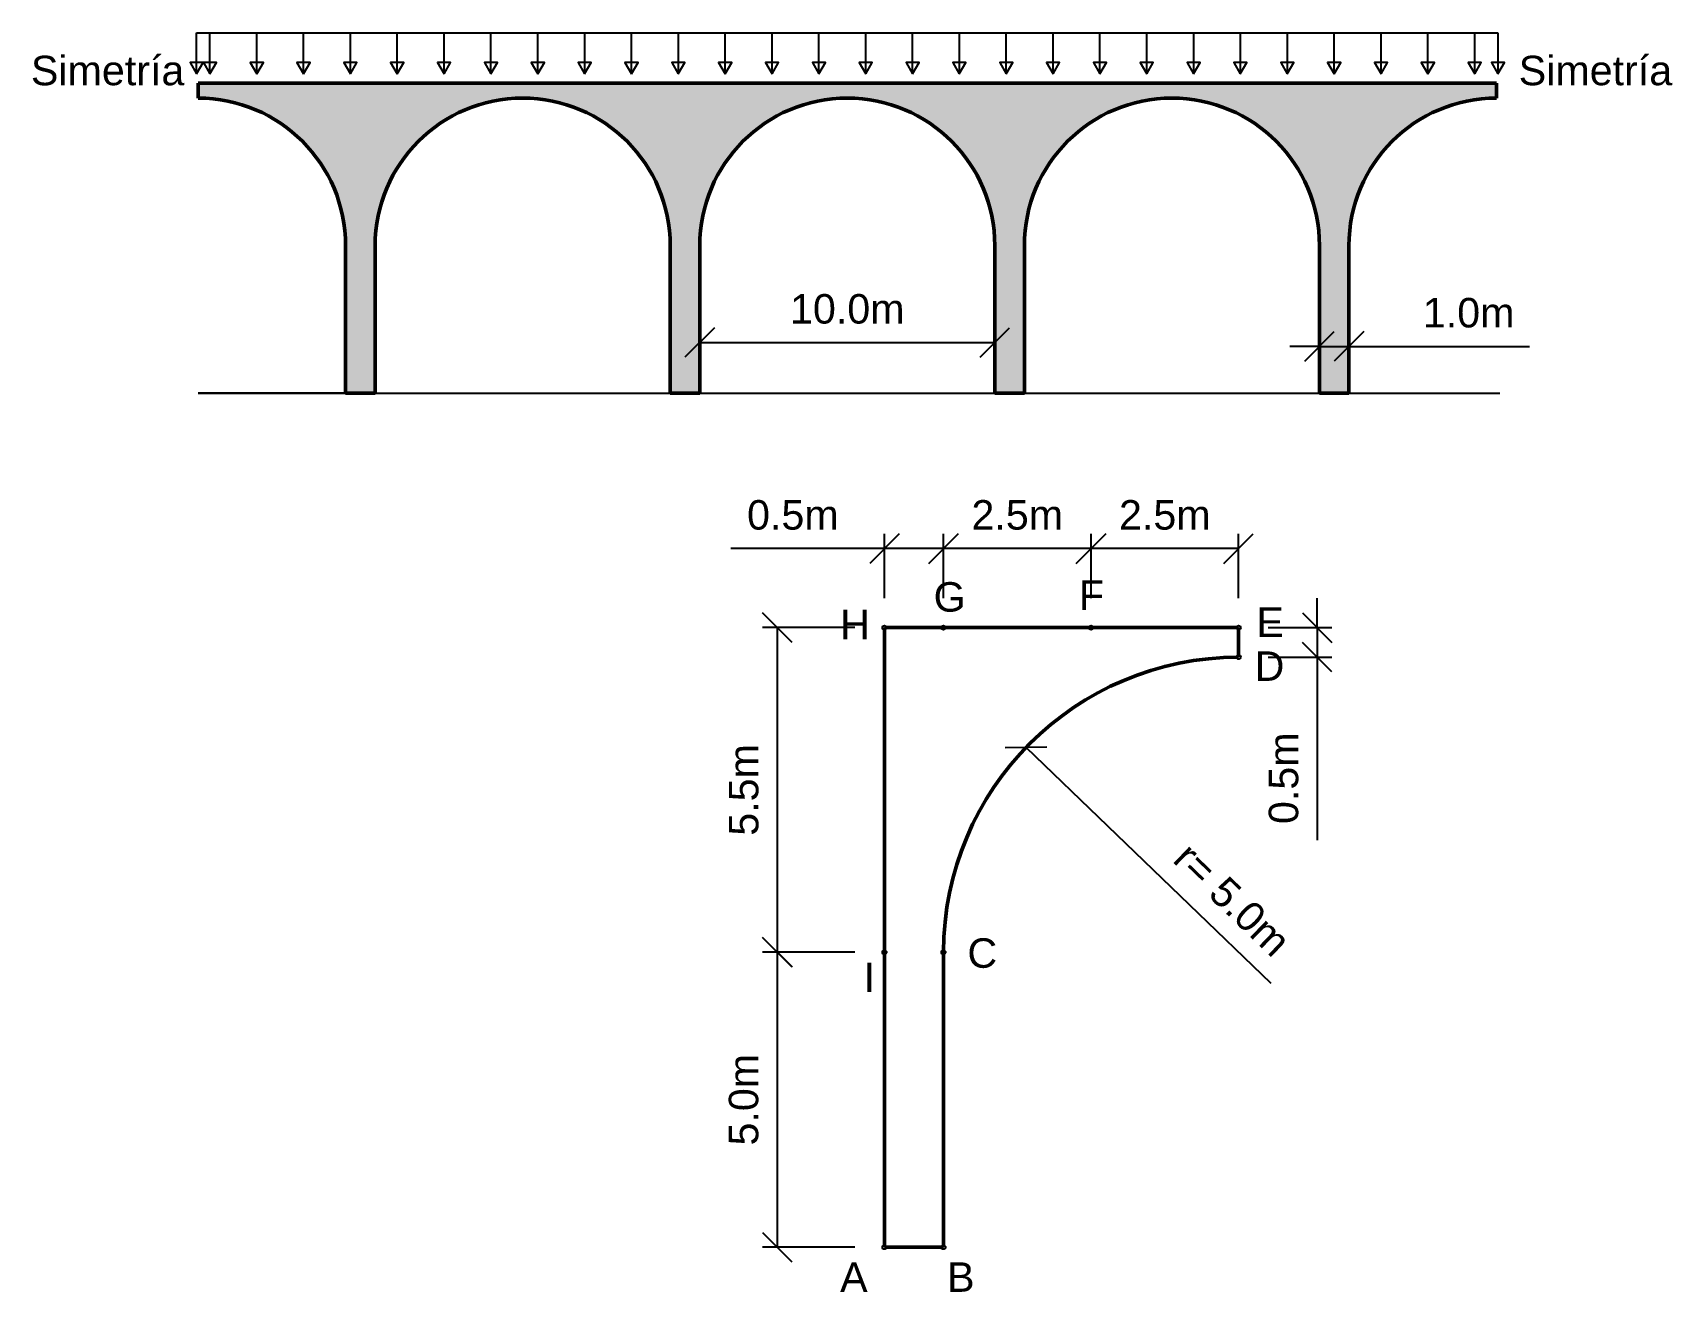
# Model space of a CAD drawing. Header units: millimetres. Extents: x -44.1 to 11.5, y -30.9 to 12.2.
import ezdxf

# ---------------------------------------------------------------- set-up
doc = ezdxf.new("R2010")
doc.units = ezdxf.units.MM
doc.styles.get("Standard").update_dxf_attribs({"font": 'arial.ttf'})
doc.dimstyles.new('ISO-25', dxfattribs={"dimtxt": 2.5, "dimasz": 2.5, "dimexe": 1.25, "dimexo": 0.625, "dimtad": 1, "dimtxsty": 'Standard', "dimcen": 2.5, "dimadec": 0, "dimazin": 0, "dimtfac": 1, "dimtmove": 0, "dimatfit": 3, "dimfxl": 1, "dimarcsym": 0})
pattern_1 = [(0, (2.5148, 1.8613), (0, 3.175), [])]

# ---------------------------------------------------------------- blocks, each defined once
blk = doc.blocks.new('_Oblique')
at = {"color": 0, "linetype": 'ByBlock', "lineweight": -2}
blk.add_line((-0.5, -0.5), (0.5, 0.5), dxfattribs=at)
blk = doc.blocks.new('*D14')
at = {"color": 0, "lineweight": -2, "transparency": 16777216}
for p, q in [((-8.24, -6.95), (-8.24, -4.77)), ((-3.24, -6.95), (-3.24, -4.77)), ((-3.24, -5.27), (-8.24, -5.27))]:
    blk.add_line(p, q, dxfattribs=at)
at = {"layer": 'Defpoints', "color": 0, "transparency": 16777216}
for p in [(-8.24, -5.27), (-8.24, -7.95), (-3.24, -7.95)]:
    blk.add_point(p, dxfattribs=at)
at = {"color": 0, "lineweight": -2, "transparency": 16777216, "rotation": 180}
blk.add_blockref('_Oblique', (-8.24, -5.27), dxfattribs=at)
at = {"color": 0, "lineweight": -2, "transparency": 16777216}
blk.add_blockref('_Oblique', (-3.24, -5.27), dxfattribs=at)
at = {"color": 0, "transparency": 16777216, "insert": (-5.74, -4.134), "char_height": 0.5, "width": 0.33151, "attachment_point": 5}
blk.add_mtext('{\\H2x;2.5m}', dxfattribs=at)
blk = doc.blocks.new('*D30')
at = {"color": 0, "lineweight": -2, "transparency": 16777216}
for p, q in [((-13.24, -6.95), (-13.24, -4.77)), ((-8.24, -6.95), (-8.24, -4.77)), ((-8.24, -5.27), (-13.24, -5.27))]:
    blk.add_line(p, q, dxfattribs=at)
at = {"layer": 'Defpoints', "color": 0, "transparency": 16777216}
for p in [(-13.24, -5.27), (-13.24, -7.95), (-8.24, -7.95)]:
    blk.add_point(p, dxfattribs=at)
at = {"color": 0, "lineweight": -2, "transparency": 16777216, "rotation": 180}
blk.add_blockref('_Oblique', (-13.24, -5.27), dxfattribs=at)
at = {"color": 0, "lineweight": -2, "transparency": 16777216}
blk.add_blockref('_Oblique', (-8.24, -5.27), dxfattribs=at)
at = {"color": 0, "transparency": 16777216, "insert": (-10.74, -4.134), "char_height": 0.5, "attachment_point": 5}
blk.add_mtext('{\\H2x;2.5m}', dxfattribs=at)
blk = doc.blocks.new('*D32')
at = {"color": 0, "lineweight": -2, "ltscale": 2, "transparency": 16777216}
for p, q in [((-15.24, -6.95), (-15.24, -4.77)), ((-13.24, -6.95), (-13.24, -4.77)), ((-15.24, -5.27), (-20.448, -5.27)), ((-13.24, -5.27), (-15.24, -5.27))]:
    blk.add_line(p, q, dxfattribs=at)
at = {"layer": 'Defpoints', "color": 0, "ltscale": 2, "transparency": 16777216}
for p in [(-15.24, -5.27), (-15.24, -7.95), (-13.24, -7.95)]:
    blk.add_point(p, dxfattribs=at)
at = {"color": 0, "lineweight": -2, "ltscale": 2, "transparency": 16777216, "rotation": 180}
blk.add_blockref('_Oblique', (-15.24, -5.27), dxfattribs=at)
at = {"color": 0, "lineweight": -2, "ltscale": 2, "transparency": 16777216}
blk.add_blockref('_Oblique', (-13.24, -5.27), dxfattribs=at)
at = {"color": 0, "ltscale": 2, "transparency": 16777216, "insert": (-18.344, -4.134), "char_height": 0.5, "width": 0.33117, "attachment_point": 5}
blk.add_mtext('{\\H2x;0.5m}', dxfattribs=at)
blk = doc.blocks.new('*D39')
at = {"color": 0, "lineweight": -2, "transparency": 16777216}
for p, q in [((-16.24, -7.95), (-19.372, -7.95)), ((-18.872, -7.95), (-18.872, -18.95)), ((-16.24, -18.95), (-19.372, -18.95))]:
    blk.add_line(p, q, dxfattribs=at)
at = {"layer": 'Defpoints', "color": 0, "transparency": 16777216}
for p in [(-15.24, -7.95), (-18.872, -18.95), (-15.24, -18.95)]:
    blk.add_point(p, dxfattribs=at)
at = {"color": 0, "lineweight": -2, "transparency": 16777216}
for p, rotation in [((-18.872, -7.95), 90), ((-18.872, -18.95), 270)]:
    blk.add_blockref('_Oblique', p, dxfattribs=dict(at, rotation=rotation))
at = {"color": 0, "transparency": 16777216, "insert": (-20.005, -13.45), "char_height": 0.5, "attachment_point": 5, "rotation": 90}
blk.add_mtext('{\\H2x;5.5m}', dxfattribs=at)
blk = doc.blocks.new('*D41')
at = {"color": 0, "lineweight": -2, "transparency": 16777216}
for p, q in [((-16.24, -18.95), (-19.374, -18.95)), ((-18.874, -18.95), (-18.874, -28.95)), ((-16.24, -28.95), (-19.374, -28.95))]:
    blk.add_line(p, q, dxfattribs=at)
at = {"layer": 'Defpoints', "color": 0, "transparency": 16777216}
for p in [(-15.24, -18.95), (-18.874, -28.95), (-15.24, -28.95)]:
    blk.add_point(p, dxfattribs=at)
at = {"color": 0, "lineweight": -2, "transparency": 16777216}
for p, rotation in [((-18.874, -18.95), 90), ((-18.874, -28.95), 270)]:
    blk.add_blockref('_Oblique', p, dxfattribs=dict(at, rotation=rotation))
at = {"color": 0, "transparency": 16777216, "insert": (-20.009, -23.95), "char_height": 0.5, "attachment_point": 5, "rotation": 90}
blk.add_mtext('{\\H2x;5.0m}', dxfattribs=at)
blk = doc.blocks.new('*D46')
at = {"color": 0, "lineweight": -2, "transparency": 16777216}
for p, q in [((-0.576, -7.95), (-0.576, -6.95)), ((-2.24, -7.95), (-0.076, -7.95)), ((-0.576, -7.95), (-0.576, -8.95)), ((-2.24, -8.95), (-0.076, -8.95)), ((-0.576, -8.95), (-0.576, -15.158))]:
    blk.add_line(p, q, dxfattribs=at)
at = {"layer": 'Defpoints', "color": 0, "transparency": 16777216}
for p in [(-3.24, -7.95), (-3.24, -8.95), (-0.576, -8.95)]:
    blk.add_point(p, dxfattribs=at)
at = {"color": 0, "lineweight": -2, "transparency": 16777216}
for p, rotation in [((-0.576, -7.95), 270), ((-0.576, -8.95), 90)]:
    blk.add_blockref('_Oblique', p, dxfattribs=dict(at, rotation=rotation))
at = {"color": 0, "transparency": 16777216, "insert": (-1.711, -13.054), "char_height": 0.5, "width": 0.18417, "attachment_point": 5, "rotation": 90}
blk.add_mtext('{\\H2x;0.5m}', dxfattribs=at)
blk = doc.blocks.new('*D44')
at = {"color": 0, "lineweight": -2, "transparency": 16777216}
blk.add_line((-2.139, -20.011), (-10.44, -12.01), dxfattribs=at)
at = {"layer": 'Defpoints', "color": 0, "transparency": 16777216}
for p in [(-10.44, -12.01), (-3.24, -18.95)]:
    blk.add_point(p, dxfattribs=at)
at = {"color": 0, "lineweight": -2, "transparency": 16777216, "rotation": 136.0530333142931}
blk.add_blockref('_Oblique', (-10.44, -12.01), dxfattribs=at)
at = {"color": 0, "transparency": 16777216, "insert": (-3.454, -17.166), "char_height": 0.5, "attachment_point": 5, "rotation": 316.053}
blk.add_mtext('{\\H2x;r= 5.0m}', dxfattribs=at)
blk = doc.blocks.new('*D52')
at = {"color": 0, "lineweight": -2, "transparency": 16777216}
for p, q in [((-21.5, 1.911), (-21.5, 1.214)), ((-21.5, 1.714), (-11.5, 1.714)), ((-11.5, 1.911), (-11.5, 1.214))]:
    blk.add_line(p, q, dxfattribs=at)
at = {"layer": 'Defpoints', "color": 0, "transparency": 16777216}
for p in [(-21.5, 2.911), (-11.5, 2.911), (-11.5, 1.714)]:
    blk.add_point(p, dxfattribs=at)
at = {"color": 0, "lineweight": -2, "transparency": 16777216, "rotation": 180}
blk.add_blockref('_Oblique', (-21.5, 1.714), dxfattribs=at)
at = {"color": 0, "lineweight": -2, "transparency": 16777216}
blk.add_blockref('_Oblique', (-11.5, 1.714), dxfattribs=at)
at = {"color": 0, "transparency": 16777216, "insert": (-16.5, 2.849), "char_height": 0.5, "attachment_point": 5}
blk.add_mtext('{\\H2x;10.0m}', dxfattribs=at)
blk = doc.blocks.new('*D61')
at = {"color": 0, "lineweight": -2, "transparency": 16777216}
for p, q in [((-0.5, 1.583), (-1.5, 1.583)), ((-0.5, 1.583), (0.5, 1.583)), ((-0.5, 1.287), (-0.5, 1.083)), ((0.5, 1.583), (6.614, 1.583)), ((0.5, 1.287), (0.5, 1.083))]:
    blk.add_line(p, q, dxfattribs=at)
at = {"layer": 'Defpoints', "color": 0, "transparency": 16777216}
for p in [(-0.5, 2.287), (0.5, 2.287), (0.5, 1.583)]:
    blk.add_point(p, dxfattribs=at)
at = {"color": 0, "lineweight": -2, "transparency": 16777216}
blk.add_blockref('_Oblique', (-0.5, 1.583), dxfattribs=at)
at = {"color": 0, "lineweight": -2, "transparency": 16777216, "rotation": 180}
blk.add_blockref('_Oblique', (0.5, 1.583), dxfattribs=at)
at = {"color": 0, "transparency": 16777216, "insert": (4.557, 2.719), "char_height": 0.5, "width": 0.55596, "attachment_point": 5}
blk.add_mtext('{\\H2x;1.0m}', dxfattribs=at)

msp = doc.modelspace()

# ---------------------------------------------------------------- hatches: boundary and pattern name
h = msp.add_hatch()
h.set_pattern_fill('LINE', color=256, scale=0.5, angle=90)
h.set_pattern_definition([(90, (0, -1.5997), (-1.5875, 1e-16), [])])
h.paths.add_polyline_path([(5.549, 10.824), (5.549, 12.213), (-38.549, 12.213), (-38.549, 10.824)])
h = msp.add_hatch()
h.set_pattern_fill('LINE', color=256)
h.set_pattern_definition([(0, (-7.47, -2.817), (0, 3.175), [])])
h.paths.add_polyline_path([(-38.549, 10.824), (-38.327, 11.208), (-38.771, 11.208)])
h = msp.add_hatch()
h.set_pattern_fill('LINE', color=256)
h.set_pattern_definition([(0, (-7.4507, -2.7835), (0, 3.175), [])])
h.paths.add_polyline_path([(-38.308, 11.241), (-38.751, 11.241), (-38.53, 10.857)])
h = msp.add_hatch()
h.set_pattern_fill('LINE', color=256)
h.paths.add_polyline_path([(-37.877, 11.208), (-38.32, 11.208), (-38.098, 10.824)])
h.paths.add_polyline_path([(-36.288, 11.208), (-36.731, 11.208), (-36.51, 10.824)])
h.paths.add_polyline_path([(-34.704, 11.208), (-35.148, 11.208), (-34.926, 10.824)])
h.paths.add_polyline_path([(-33.115, 11.208), (-33.559, 11.208), (-33.337, 10.824)])
h.paths.add_polyline_path([(-31.532, 11.208), (-31.975, 11.208), (-31.753, 10.824)])
h.paths.add_polyline_path([(-29.941, 11.208), (-30.384, 11.208), (-30.162, 10.824)])
h.paths.add_polyline_path([(-28.353, 11.208), (-28.796, 11.208), (-28.575, 10.824)])
h.paths.add_polyline_path([(-26.764, 11.208), (-27.208, 11.208), (-26.986, 10.824)])
h.paths.add_polyline_path([(-25.181, 11.208), (-25.624, 11.208), (-25.402, 10.824)])
h.paths.add_polyline_path([(-23.592, 11.208), (-24.035, 11.208), (-23.814, 10.824)])
h.paths.add_polyline_path([(-22.008, 11.208), (-22.451, 11.208), (-22.23, 10.824)])
h.paths.add_polyline_path([(-20.417, 11.208), (-20.86, 11.208), (-20.639, 10.824)])
h.paths.add_polyline_path([(-18.827, 11.208), (-19.27, 11.208), (-19.049, 10.824)])
h.paths.add_polyline_path([(-17.238, 11.208), (-17.682, 11.208), (-17.46, 10.824)])
h.paths.add_polyline_path([(-15.655, 11.208), (-16.098, 11.208), (-15.876, 10.824)])
h.paths.add_polyline_path([(-14.066, 11.208), (-14.509, 11.208), (-14.287, 10.824)])
h.paths.add_polyline_path([(-12.482, 11.208), (-12.925, 11.208), (-12.704, 10.824)])
h.paths.add_polyline_path([(-10.891, 11.208), (-11.334, 11.208), (-11.113, 10.824)])
h.paths.add_polyline_path([(-9.305, 11.208), (-9.748, 11.208), (-9.526, 10.824)])
h.paths.add_polyline_path([(-7.716, 11.208), (-8.159, 11.208), (-7.938, 10.824)])
h.paths.add_polyline_path([(-6.132, 11.208), (-6.575, 11.208), (-6.354, 10.824)])
h.paths.add_polyline_path([(-4.543, 11.208), (-4.987, 11.208), (-4.765, 10.824)])
h.paths.add_polyline_path([(-2.96, 11.208), (-3.403, 11.208), (-3.181, 10.824)])
h.paths.add_polyline_path([(-1.369, 11.208), (-1.812, 11.208), (-1.59, 10.824)])
h.paths.add_polyline_path([(0.222, 11.208), (-0.221, 11.208), (0.001, 10.824)])
h.paths.add_polyline_path([(1.811, 11.208), (1.368, 11.208), (1.59, 10.824)])
h.paths.add_polyline_path([(3.395, 11.208), (2.952, 11.208), (3.173, 10.824)])
h.paths.add_polyline_path([(4.984, 11.208), (4.54, 11.208), (4.762, 10.824)])
h.paths.add_polyline_path([(5.549, 11.208), (5.328, 11.208), (5.549, 10.824)])
h.paths.add_polyline_path([(5.771, 11.208), (5.549, 11.208), (5.549, 10.824)])
h = msp.add_hatch(color=254)
h.dxf.hatch_style = 1
h.paths.add_polyline_path([(-5.5, 10, -0.414214), (-0.5, 5), (-0.5, 0), (0, 0), (0.5, 0), (0.5, 5, -0.414214), (5.5, 10), (5.5, 10.5), (3, 10.5), (0.5, 10.5), (0, 10.5), (-0.5, 10.5), (-3, 10.5), (-5.5, 10.5), (-8, 10.5), (-10.5, 10.5), (-11, 10.5), (-11.5, 10.5), (-14, 10.5), (-16.5, 10.5), (-19, 10.5), (-21.5, 10.5), (-22, 10.5), (-22.5, 10.5), (-25, 10.5), (-27.5, 10.5), (-30, 10.5), (-32.5, 10.5), (-33, 10.5), (-33.5, 10.5), (-36, 10.5), (-38.5, 10.5), (-38.5, 10, -0.414214), (-33.5, 5), (-33.5, 0), (-33, 0), (-32.5, 0), (-32.5, 5, -0.414214), (-27.5, 10, -0.414214), (-22.5, 5), (-22.5, 0), (-22, 0), (-21.5, 0), (-21.5, 5, -0.414214), (-16.5, 10, -0.414214), (-11.5, 5), (-11.5, 0), (-11, 0), (-10.5, 0), (-10.5, 5, -0.414214)])
h = msp.add_hatch()
h.set_pattern_fill('LINE', color=256)
h.set_pattern_definition(pattern_1)
h.paths.add_polyline_path([(-13.169, -28.95, 0.414214), (-13.24, -28.878), (-13.24, -28.95), (-13.311, -28.95, 1)])
h.paths.add_polyline_path([(-13.24, -28.878, 0.414214), (-13.311, -28.95), (-13.24, -28.95)])
h.paths.add_polyline_path([(-13.24, -18.95, -0.001787), (-13.24, -18.878, 0.415261), (-13.311, -18.95, 0.414214), (-13.24, -19.021)])
h.paths.add_polyline_path([(-13.169, -18.95, 0.413167), (-13.24, -18.878, 0.001787), (-13.24, -18.95), (-13.24, -19.021, 0.414214)])
h.paths.add_polyline_path([(-15.169, -18.95, 0.414214), (-15.24, -18.878), (-15.24, -18.95), (-15.24, -19.021, 0.414214)])
h.paths.add_polyline_path([(-15.24, -18.95), (-15.24, -18.878, 0.414214), (-15.311, -18.95, 0.414214), (-15.24, -19.021)])
h.paths.add_polyline_path([(-3.169, -8.95, 0.414214), (-3.24, -8.878), (-3.24, -8.95, 0.001787), (-3.311, -8.95, 0.998215)])
h.paths.add_polyline_path([(-3.311, -7.95), (-3.24, -7.95), (-3.24, -8.021, 0.414214), (-3.169, -7.95, 1)])
h.paths.add_polyline_path([(-3.24, -7.95), (-3.311, -7.95, 0.414214), (-3.24, -8.021)], flags=17)
h.paths.add_polyline_path([(-8.311, -7.95), (-8.24, -7.95), (-8.169, -7.95, 1)])
h.paths.add_polyline_path([(-8.169, -7.95), (-8.24, -7.95), (-8.311, -7.95, 1)])
h.paths.add_polyline_path([(-13.311, -7.95), (-13.24, -7.95), (-13.169, -7.95, 1)])
h.paths.add_polyline_path([(-13.169, -7.95), (-13.24, -7.95), (-13.311, -7.95, 1)])
h.paths.add_polyline_path([(-15.311, -7.95, 0.414214), (-15.24, -8.021), (-15.24, -7.95), (-15.169, -7.95, 1)])
h.paths.add_polyline_path([(-15.169, -7.95), (-15.24, -7.95), (-15.24, -8.021, 0.414214)], flags=17)
h = msp.add_hatch()
h.set_pattern_fill('LINE', color=256)
h.set_pattern_definition([(0, (12, 21), (0, 3.175), [])])
h.paths.add_polyline_path([(-5.755, -9.74, 0.414214), (-5.826, -9.811, 1), (-5.683, -9.811), (-5.755, -9.811)])
h.paths.add_polyline_path([(-5.755, -9.74), (-5.755, -9.811), (-5.683, -9.811, 0.414214)], flags=17)
h = msp.add_hatch()
h.set_pattern_fill('LINE', color=256)
h.set_pattern_definition([(0, (12, 20), (0, 3.175), [])])
h.paths.add_polyline_path([(-5.755, -10.74, 0.414214), (-5.826, -10.811, 1), (-5.683, -10.811), (-5.755, -10.811)])
h.paths.add_polyline_path([(-5.755, -10.74), (-5.755, -10.811), (-5.683, -10.811, 0.414214)], flags=17)
h = msp.add_hatch()
h.set_pattern_fill('LINE', color=256)
h.set_pattern_definition([(0, (2, 10), (0, 3.175), [])])
h.paths.add_polyline_path([(-15.755, -20.74, 0.414214), (-15.826, -20.811, 1), (-15.683, -20.811), (-15.755, -20.811)])
h.paths.add_polyline_path([(-15.755, -20.74), (-15.755, -20.811), (-15.683, -20.811, 0.414214)], flags=17)
h = msp.add_hatch()
h.set_pattern_fill('LINE', color=256)
h.set_pattern_definition(pattern_1)
h.paths.add_polyline_path([(-15.24, -28.878, 0.414214), (-15.311, -28.95, 1), (-15.169, -28.95), (-15.24, -28.95)])
h.paths.add_polyline_path([(-15.24, -28.878), (-15.24, -28.95), (-15.169, -28.95, 0.414214)], flags=17)
h = msp.add_hatch()
h.set_pattern_fill('LINE', color=256)
h.set_pattern_definition([(0, (2, 0), (0, 3.175), [])])
h.paths.add_polyline_path([(-15.755, -30.74, 0.414214), (-15.826, -30.811, 1), (-15.683, -30.811), (-15.755, -30.811)])
h.paths.add_polyline_path([(-15.755, -30.74), (-15.755, -30.811), (-15.683, -30.811, 0.414214)], flags=17)

# ---------------------------------------------------------------- linework, layer by layer
for p, q in [((-38.549, 10.824), (-38.549, 12.213)), ((-38.549, 12.213), (5.549, 12.213)), ((5.549, 12.213), (5.549, 10.824)), ((-33.5, 0), (-38.5, 0)), ((-38.5, 0), (5.618, 0))]:
    msp.add_line(p, q)
at = {"lineweight": 50}
for p, q in [((-38.5, 10.5), (-36, 10.5)), ((-38.5, 10), (-38.5, 10.5)), ((-36, 10.5), (-33.5, 10.5)), ((-33.5, 10.5), (-33, 10.5)), ((-32.5, 10.5), (-33, 10.5)), ((-30, 10.5), (-32.5, 10.5)), ((-27.5, 10.5), (-30, 10.5)), ((-27.5, 10.5), (-25, 10.5)), ((-25, 10.5), (-22.5, 10.5)), ((-22.5, 10.5), (-22, 10.5)), ((-21.5, 10.5), (-22, 10.5)), ((-19, 10.5), (-21.5, 10.5)), ((-16.5, 10.5), (-19, 10.5)), ((-16.5, 10.5), (-14, 10.5)), ((-14, 10.5), (-11.5, 10.5)), ((-11.5, 10.5), (-11, 10.5)), ((-10.5, 10.5), (-11, 10.5)), ((-8, 10.5), (-10.5, 10.5)), ((-5.5, 10.5), (-8, 10.5)), ((-5.5, 10.5), (-3, 10.5)), ((-3, 10.5), (-0.5, 10.5)), ((-0.5, 10.5), (0, 10.5)), ((0.5, 10.5), (0, 10.5)), ((3, 10.5), (0.5, 10.5)), ((5.5, 10.5), (3, 10.5)), ((5.5, 10), (5.5, 10.5)), ((-33.5, 0), (-33.5, 5)), ((-32.5, 0), (-32.5, 5)), ((-22.5, 0), (-22.5, 5)), ((-21.5, 0), (-21.5, 5)), ((-11.5, 0), (-11.5, 5)), ((-10.5, 0), (-10.5, 5)), ((-0.5, 0), (-0.5, 5)), ((0.5, 0), (0.5, 5)), ((-33, 0), (-33.5, 0)), ((-33, 0), (-32.5, 0)), ((-22, 0), (-22.5, 0)), ((-22, 0), (-21.5, 0)), ((-11, 0), (-11.5, 0)), ((-11, 0), (-10.5, 0)), ((0, 0), (-0.5, 0)), ((0, 0), (0.5, 0)), ((-15.24, -7.95), (-14.24, -7.95)), ((-15.24, -18.95), (-15.24, -7.95)), ((-13.24, -7.95), (-14.24, -7.95)), ((-8.24, -7.95), (-13.24, -7.95)), ((-3.24, -7.95), (-8.24, -7.95)), ((-3.24, -7.95), (-3.24, -8.95)), ((-15.24, -28.95), (-15.24, -18.95)), ((-13.24, -28.95), (-13.24, -18.95)), ((-15.24, -28.95), (-13.24, -28.95))]:
    msp.add_line(p, q, dxfattribs=at)
for points in [[(-38.549, 10.824), (-38.327, 11.208), (-38.771, 11.208)], [(-38.098, 10.824), (-37.877, 11.208), (-38.32, 11.208)], [(-36.51, 10.824), (-36.288, 11.208), (-36.731, 11.208)], [(-34.926, 10.824), (-34.704, 11.208), (-35.148, 11.208)], [(-33.337, 10.824), (-33.115, 11.208), (-33.559, 11.208)], [(-31.753, 10.824), (-31.532, 11.208), (-31.975, 11.208)], [(-30.162, 10.824), (-29.941, 11.208), (-30.384, 11.208)], [(-28.575, 10.824), (-28.353, 11.208), (-28.796, 11.208)], [(-26.986, 10.824), (-26.764, 11.208), (-27.208, 11.208)], [(-25.402, 10.824), (-25.181, 11.208), (-25.624, 11.208)], [(-23.814, 10.824), (-23.592, 11.208), (-24.035, 11.208)], [(-22.23, 10.824), (-22.008, 11.208), (-22.451, 11.208)], [(-20.639, 10.824), (-20.417, 11.208), (-20.86, 11.208)], [(-19.049, 10.824), (-18.827, 11.208), (-19.27, 11.208)], [(-17.46, 10.824), (-17.238, 11.208), (-17.682, 11.208)], [(-15.876, 10.824), (-15.655, 11.208), (-16.098, 11.208)], [(-14.287, 10.824), (-14.066, 11.208), (-14.509, 11.208)], [(-12.704, 10.824), (-12.482, 11.208), (-12.925, 11.208)], [(-11.113, 10.824), (-10.891, 11.208), (-11.334, 11.208)], [(-9.526, 10.824), (-9.305, 11.208), (-9.748, 11.208)], [(-7.938, 10.824), (-7.716, 11.208), (-8.159, 11.208)], [(-6.354, 10.824), (-6.132, 11.208), (-6.575, 11.208)], [(-4.765, 10.824), (-4.543, 11.208), (-4.987, 11.208)], [(-3.181, 10.824), (-2.96, 11.208), (-3.403, 11.208)], [(-1.59, 10.824), (-1.369, 11.208), (-1.812, 11.208)], [(0.001, 10.824), (0.222, 11.208), (-0.221, 11.208)], [(1.59, 10.824), (1.811, 11.208), (1.368, 11.208)], [(3.173, 10.824), (3.395, 11.208), (2.952, 11.208)], [(4.762, 10.824), (4.984, 11.208), (4.54, 11.208)], [(5.549, 10.824), (5.771, 11.208), (5.328, 11.208)]]:
    msp.add_lwpolyline(points, close=True)
for centre in [(-15.24, -7.95), (-13.24, -7.95), (-8.24, -7.95), (-3.24, -7.95), (-3.24, -8.95), (-15.24, -18.95), (-13.24, -18.95), (-15.24, -28.95), (-13.24, -28.95)]:
    msp.add_circle(centre, 0.0715)
for centre, radius, start, end in [((-38.5, 5), 5, 0, 90), ((-27.5, 5), 5, 90, 180), ((-27.5, 5), 5, 0, 90), ((-16.5, 5), 5, 90, 180), ((-16.5, 5), 5, 0, 90), ((-5.5, 5), 5, 90, 180), ((-5.5, 5), 5, 0, 90), ((5.5, 5), 5, 90, 180), ((-3.24, -18.95), 10, 90, 180)]:
    msp.add_arc(centre, radius, start, end, dxfattribs=at)

# ---------------------------------------------------------------- texts
at = {"char_height": 1, "attachment_point": 1}
for s, insert in [('Simetría', (-44.165, 11.435)), ('Simetría', (6.254, 11.435)), ('G', (-13.575, -6.408)), ('F', (-8.651, -6.351)), ('H', (-16.743, -7.344)), ('E', (-2.639, -7.266)), ('D', (-2.696, -8.754)), ('C', (-12.43, -18.479)), ('I', (-15.946, -19.301)), ('A', (-16.743, -29.463)), ('B', (-13.117, -29.463))]:
    msp.add_mtext_dynamic_manual_height_columns(s, width=16.57684, gutter_width=32.165, heights=[0], dxfattribs=dict(at, insert=insert))

# ---------------------------------------------------------------- dimensions: what is measured, and where the dimension line sits
for base, p1, p2, text, picture, middle in [((-11.5, 1.714), (-21.5, 2.911), (-11.5, 2.911), '{\\H2x;10.0m}', '*D52', (-16.5, 2.849)), ((0.5, 1.583), (-0.5, 2.287), (0.5, 2.287), '{\\H2x;1.0m}', '*D61', (4.557, 2.719)), ((-13.24, -5.27), (-8.24, -7.95), (-13.24, -7.95), '{\\H2x;2.5m}', '*D30', (-10.74, -4.134)), ((-8.24, -5.27), (-3.24, -7.95), (-8.24, -7.95), '{\\H2x;2.5m}', '*D14', (-5.74, -4.134))]:
    dim = msp.add_linear_dim(base=base, p1=p1, p2=p2, text=text, dimstyle='ISO-25', override={"dimscale": 0, "dimtxt": 0.5, "dimasz": 1, "dimexe": 0.5, "dimexo": 1, "dimblk1": 'Oblique', "dimblk2": 'Oblique', "dimsah": 1})
    dim.commit()
    dim.dimension.update_dxf_attribs({"geometry": picture, "text_midpoint": middle})
at = {"ltscale": 2}
dim = msp.add_linear_dim(base=(-15.24, -5.27), p1=(-13.24, -7.95), p2=(-15.24, -7.95), text='{\\H2x;0.5m}', dimstyle='ISO-25', override={"dimscale": 0, "dimtxt": 0.5, "dimasz": 1, "dimexe": 0.5, "dimexo": 1, "dimblk1": 'Oblique', "dimblk2": 'Oblique', "dimsah": 1}, dxfattribs=at)
dim.commit()
dim.dimension.update_dxf_attribs({"geometry": '*D32', "text_midpoint": (-18.344, -4.134)})
for base, p1, p2, text, picture, middle in [((-0.576, -8.95), (-3.24, -7.95), (-3.24, -8.95), '{\\H2x;0.5m}', '*D46', (-1.711, -13.054)), ((-18.872, -18.95), (-15.24, -7.95), (-15.24, -18.95), '{\\H2x;5.5m}', '*D39', (-20.005, -13.45)), ((-18.874, -28.95), (-15.24, -18.95), (-15.24, -28.95), '{\\H2x;5.0m}', '*D41', (-20.009, -23.95))]:
    dim = msp.add_linear_dim(base=base, p1=p1, p2=p2, angle=90, text=text, dimstyle='ISO-25', override={"dimscale": 0, "dimtxt": 0.5, "dimasz": 1, "dimexe": 0.5, "dimexo": 1, "dimblk1": 'Oblique', "dimblk2": 'Oblique', "dimsah": 1})
    dim.commit()
    dim.dimension.update_dxf_attribs({"geometry": picture, "text_midpoint": middle})
dim = msp.add_radius_dim(center=(-3.24, -18.95), mpoint=(-10.44, -12.01), text='{\\H2x;r= 5.0m}', dimstyle='ISO-25', override={"dimscale": 0, "dimtxt": 0.5, "dimasz": 1, "dimexe": 0.5, "dimexo": 1, "dimblk1": 'Oblique', "dimblk2": 'Oblique', "dimsah": 1})
dim.commit()
dim.dimension.update_dxf_attribs({"geometry": '*D44', "text_midpoint": (-4.243, -17.984), "dimtype": 164})

doc.saveas('drawing.dxf')
